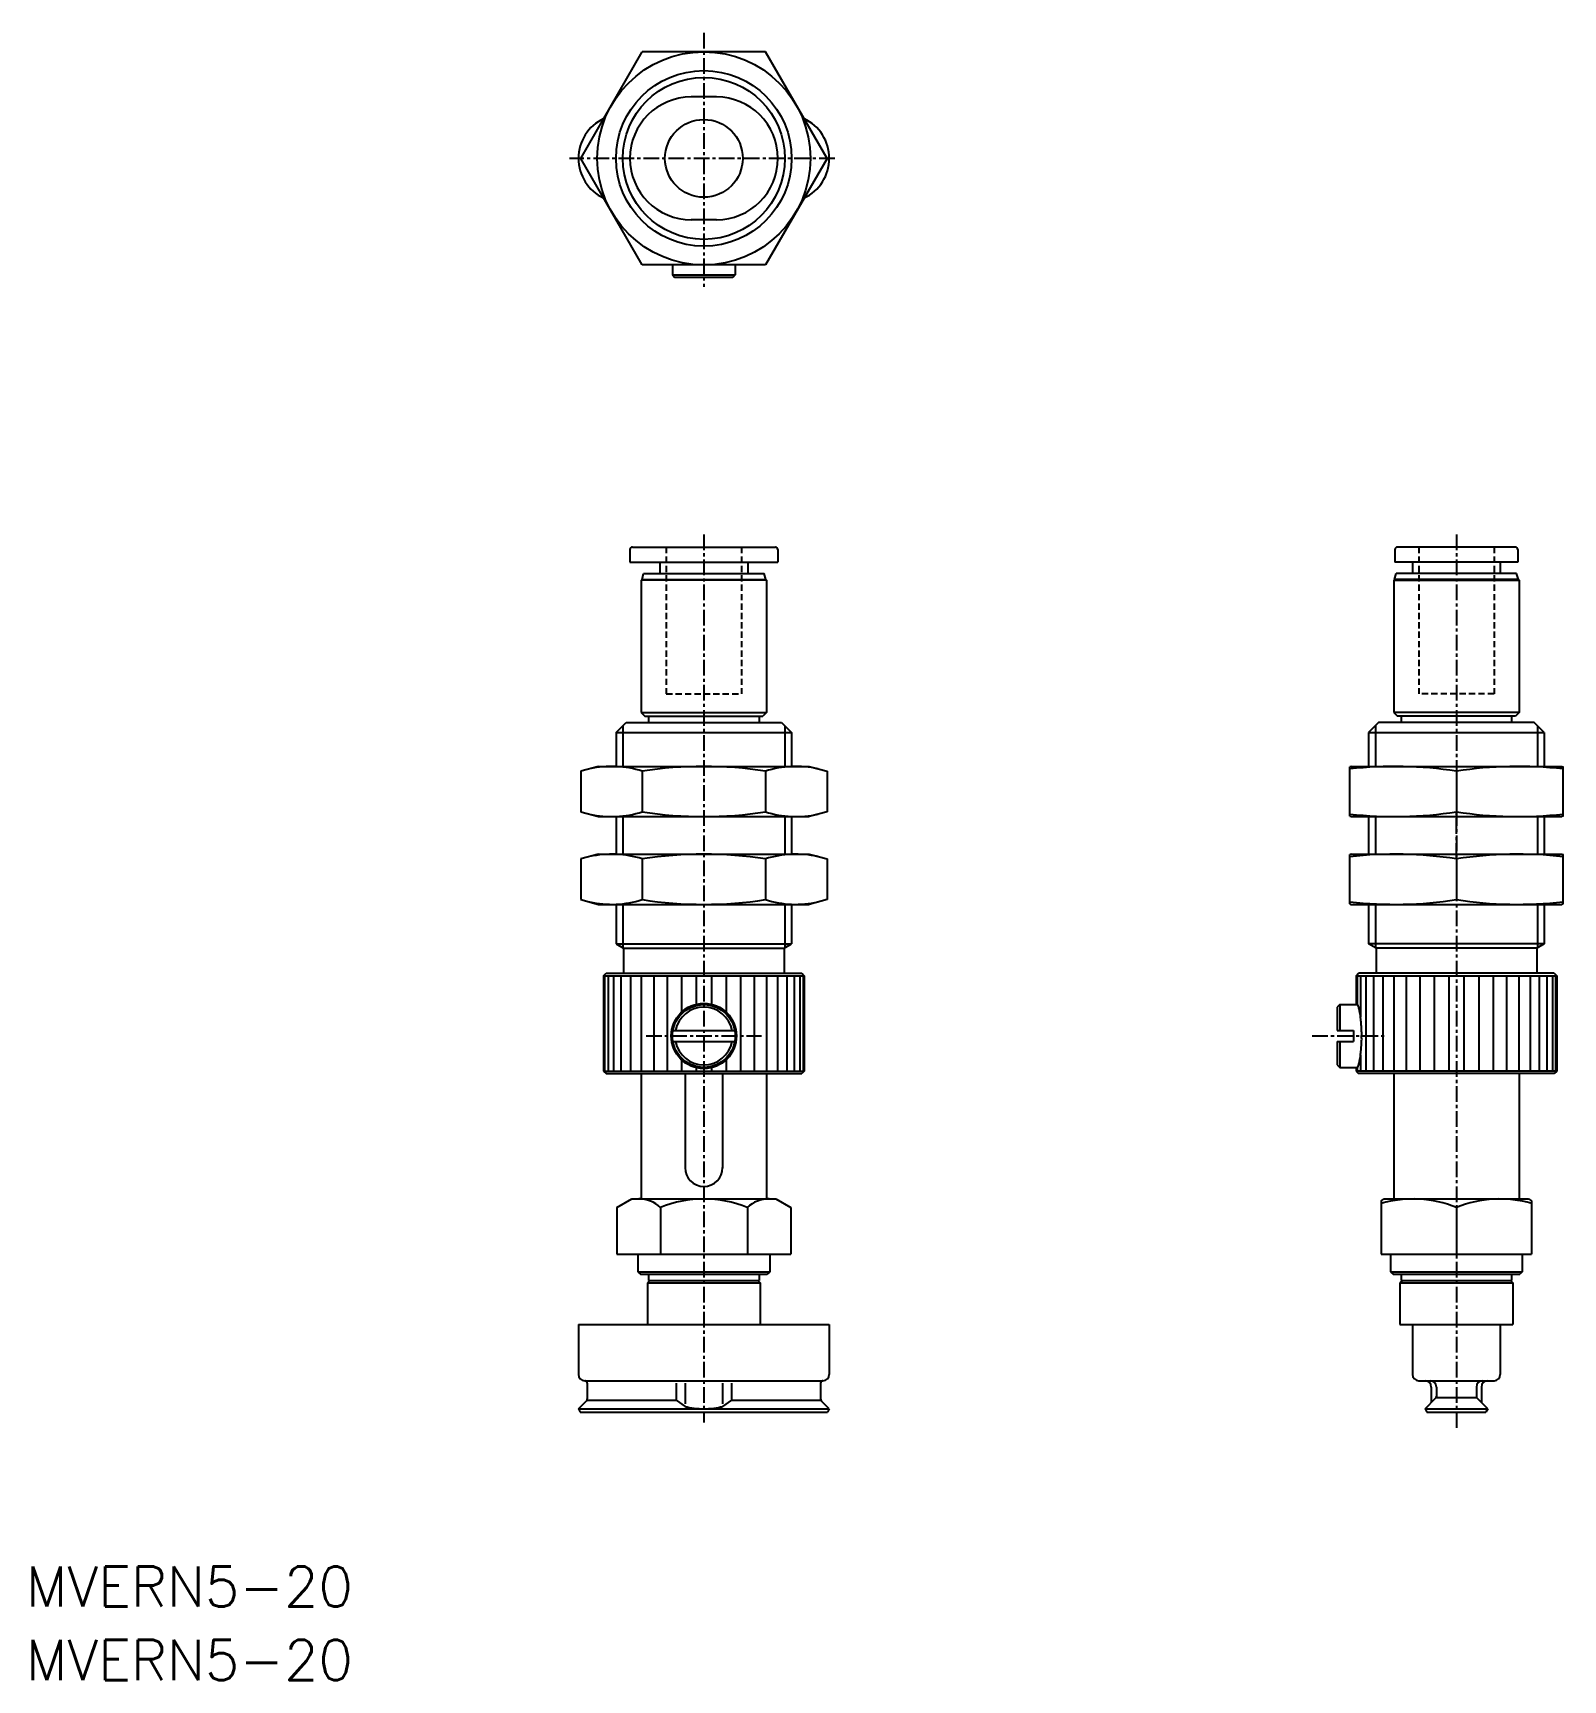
# Model space of a CAD drawing. Extents: x -14 to 108, y -19 to 113.
import ezdxf

# ---------------------------------------------------------------- set-up
doc = ezdxf.new("R2010")
doc.units = 0
doc.header["$MEASUREMENT"] = 0
doc.linetypes.add('CENTER', pattern=[2, 1.25, -0.25, 0.25, -0.25])
doc.linetypes.add('DASHED', pattern=[0.75, 0.5, -0.25])
doc.layers.get('0').update_dxf_attribs({"linetype": 'CONTINUOUS'})
doc.layers.add('CENTER', color=1, linetype='CENTER')
doc.styles.get("Standard").update_dxf_attribs({"font": 'txt.shx'})

msp = doc.modelspace()

# ---------------------------------------------------------------- linework, layer by layer
at = {"color": 7, "linetype": 'Continuous'}
for p, q in [((30.15, 102.8), (35.05, 111.3)), ((44.87, 111.3), (35.05, 111.3)), ((49.78, 102.8), (44.87, 111.3)), ((40.96, 107.7), (38.96, 107.7)), ((35.05, 94.3), (30.15, 102.8)), ((49.78, 102.8), (44.87, 94.3)), ((40.96, 97.9), (38.96, 97.9)), ((44.87, 94.3), (35.05, 94.3)), ((37.46, 94.3), (37.46, 93.5)), ((37.46, 93.5), (42.46, 93.5)), ((37.46, 93.5), (37.66, 93.3)), ((42.26, 93.3), (37.66, 93.3)), ((42.46, 93.5), (42.26, 93.3)), ((42.46, 94.3), (42.46, 93.5)), ((34.06, 71.6), (34.06, 70.6)), ((34.26, 71.8), (45.66, 71.8)), ((45.86, 71.6), (45.86, 70.6)), ((95.06, 71.6), (95.06, 70.6)), ((104.66, 71.8), (95.26, 71.8)), ((104.86, 71.6), (104.86, 70.6)), ((34.06, 70.6), (45.86, 70.6)), ((35.03, 69.2), (35.16, 69.7)), ((35.16, 69.7), (44.76, 69.7)), ((36.46, 70.6), (36.46, 69.7)), ((43.46, 70.6), (43.46, 69.7)), ((44.9, 69.2), (44.76, 69.7)), ((95.03, 69.2), (95.16, 69.7)), ((104.86, 70.6), (95.06, 70.6)), ((104.76, 69.7), (95.16, 69.7)), ((96.46, 70.6), (96.46, 69.7)), ((103.46, 70.6), (103.46, 69.7)), ((104.9, 69.2), (104.76, 69.7)), ((35.03, 69.2), (34.96, 69.17)), ((44.96, 69.17), (34.96, 69.17)), ((34.96, 69.17), (34.96, 58.6)), ((35.03, 69.2), (44.9, 69.2)), ((44.9, 69.2), (44.96, 69.17)), ((44.96, 69.17), (44.96, 58.6)), ((95.03, 69.2), (94.96, 69.17)), ((94.96, 69.17), (104.96, 69.17)), ((94.96, 69.17), (94.96, 58.6)), ((104.9, 69.2), (95.03, 69.2)), ((104.9, 69.2), (104.96, 69.17)), ((104.96, 69.17), (104.96, 58.6)), ((34.96, 58.6), (44.96, 58.6)), ((34.96, 58.6), (35.26, 58.3)), ((35.26, 58.3), (44.66, 58.3)), ((35.56, 58.3), (35.56, 57.8)), ((44.36, 58.3), (44.36, 57.8)), ((44.96, 58.6), (44.66, 58.3)), ((104.96, 58.6), (94.96, 58.6)), ((94.96, 58.6), (95.26, 58.3)), ((104.66, 58.3), (95.26, 58.3)), ((95.56, 58.3), (95.56, 57.8)), ((104.36, 58.3), (104.36, 57.8)), ((104.96, 58.6), (104.66, 58.3)), ((32.96, 57), (33.76, 57.8)), ((32.96, 57), (32.96, 54.3)), ((32.96, 57), (46.96, 57)), ((33.76, 57.8), (46.16, 57.8)), ((46.16, 57.8), (46.96, 57)), ((46.96, 57), (46.96, 54.3)), ((93.76, 57.8), (92.96, 57)), ((92.96, 57), (92.96, 54.3)), ((92.96, 57), (106.96, 57)), ((106.16, 57.8), (93.76, 57.8)), ((106.96, 57), (106.16, 57.8)), ((106.96, 57), (106.96, 54.3)), ((31.56, 54.3), (30.15, 53.92)), ((30.15, 53.92), (30.15, 50.68)), ((31.56, 54.3), (48.36, 54.3)), ((35.05, 53.92), (35.05, 50.68)), ((44.87, 53.92), (44.87, 50.68)), ((48.36, 54.3), (49.78, 53.92)), ((49.78, 53.92), (49.78, 50.68)), ((91.56, 54.3), (91.46, 54.28)), ((91.46, 50.33), (91.46, 54.28)), ((91.56, 54.3), (108.36, 54.3)), ((99.96, 53.92), (99.96, 50.68)), ((108.36, 54.3), (108.46, 54.28)), ((108.46, 50.33), (108.46, 54.28)), ((30.15, 50.68), (31.56, 50.3)), ((31.56, 50.3), (48.36, 50.3)), ((32.96, 50.3), (32.96, 47.3)), ((46.96, 50.3), (46.96, 47.3)), ((49.78, 50.68), (48.36, 50.3)), ((91.46, 50.33), (91.56, 50.3)), ((91.56, 50.3), (108.36, 50.3)), ((92.96, 50.3), (92.96, 47.3)), ((106.96, 50.3), (106.96, 47.3)), ((108.46, 50.33), (108.36, 50.3)), ((31.56, 47.3), (30.15, 46.92)), ((31.56, 47.3), (48.36, 47.3)), ((48.36, 47.3), (49.78, 46.92)), ((91.56, 47.3), (91.46, 47.28)), ((91.56, 47.3), (108.36, 47.3)), ((108.36, 47.3), (108.46, 47.28)), ((30.15, 46.92), (30.15, 43.68)), ((35.05, 46.92), (35.05, 43.68)), ((44.87, 46.92), (44.87, 43.68)), ((49.78, 46.92), (49.78, 43.68)), ((91.46, 43.33), (91.46, 47.28)), ((99.96, 46.92), (99.96, 43.68)), ((108.46, 43.33), (108.46, 47.28)), ((30.15, 43.68), (31.56, 43.3)), ((49.78, 43.68), (48.36, 43.3)), ((31.56, 43.3), (48.36, 43.3)), ((32.96, 43.3), (32.96, 40.15)), ((46.96, 43.3), (46.96, 40.15)), ((91.46, 43.33), (91.56, 43.3)), ((91.56, 43.3), (108.36, 43.3)), ((92.96, 43.3), (92.96, 40.15)), ((106.96, 43.3), (106.96, 40.15)), ((108.46, 43.33), (108.36, 43.3)), ((32.96, 40.15), (33.56, 39.8)), ((32.96, 40.15), (46.96, 40.15)), ((33.56, 39.8), (46.36, 39.8)), ((33.56, 39.8), (33.56, 37.8)), ((46.36, 39.8), (46.96, 40.15)), ((46.36, 39.8), (46.36, 37.8)), ((93.56, 39.8), (92.96, 40.15)), ((106.96, 40.15), (92.96, 40.15)), ((93.56, 39.8), (93.56, 37.8)), ((106.36, 39.8), (93.56, 39.8)), ((106.96, 40.15), (106.36, 39.8)), ((106.36, 39.8), (106.36, 37.8)), ((31.96, 37.6), (32.16, 37.8)), ((31.96, 37.6), (47.96, 37.6)), ((32.16, 37.8), (47.76, 37.8)), ((47.76, 37.8), (47.96, 37.6)), ((91.96, 37.6), (92.16, 37.8)), ((91.96, 37.6), (107.96, 37.6)), ((107.76, 37.8), (92.16, 37.8)), ((107.76, 37.8), (107.96, 37.6)), ((90.66, 35.3), (90.46, 35.1)), ((90.46, 35.1), (90.46, 33.25)), ((90.66, 35.3), (90.66, 33.25)), ((90.66, 35.3), (92.08, 35.3)), ((37.5, 33.25), (42.42, 33.25)), ((90.46, 33.25), (91.76, 33.25)), ((91.76, 33.25), (91.76, 32.35)), ((37.5, 32.35), (42.42, 32.35)), ((90.46, 32.35), (90.46, 30.5)), ((90.46, 32.35), (91.76, 32.35)), ((90.66, 32.35), (90.66, 30.3)), ((90.46, 30.5), (90.66, 30.3)), ((90.66, 30.3), (92.08, 30.3)), ((31.96, 30), (32.16, 29.8)), ((31.96, 30), (47.96, 30)), ((32.16, 29.8), (47.76, 29.8)), ((34.96, 29.8), (34.96, 19.8)), ((38.46, 29.8), (38.46, 22.25)), ((41.46, 29.8), (41.46, 22.25)), ((44.96, 29.8), (44.96, 19.8)), ((47.96, 30), (47.76, 29.8)), ((107.96, 30), (91.96, 30)), ((91.96, 30), (92.16, 29.8)), ((107.76, 29.8), (92.16, 29.8)), ((94.96, 29.8), (94.96, 19.8)), ((104.96, 29.8), (104.96, 19.8)), ((107.96, 30), (107.76, 29.8)), ((33.03, 19.12), (34.21, 19.8)), ((34.21, 19.8), (45.71, 19.8)), ((45.71, 19.8), (46.89, 19.12)), ((93.96, 19.66), (94.21, 19.8)), ((94.21, 19.8), (105.71, 19.8)), ((105.71, 19.8), (105.96, 19.66)), ((33.03, 19.12), (33.03, 15.4)), ((36.5, 19.12), (36.5, 15.4)), ((43.43, 19.12), (43.43, 15.4)), ((46.89, 19.12), (46.89, 15.4)), ((93.96, 19.66), (93.96, 15.4)), ((99.96, 19.12), (99.96, 15.4)), ((105.96, 19.66), (105.96, 15.4)), ((33.03, 15.4), (46.89, 15.4)), ((34.71, 15.4), (34.71, 14)), ((45.21, 15.4), (45.21, 14)), ((93.96, 15.4), (105.96, 15.4)), ((94.71, 15.4), (94.71, 14)), ((105.21, 15.4), (105.21, 14)), ((34.71, 14), (34.91, 13.8)), ((34.71, 14), (45.21, 14)), ((34.91, 13.8), (45.01, 13.8)), ((35.66, 13.3), (35.46, 13.1)), ((35.56, 13.8), (35.56, 13.3)), ((35.56, 13.3), (44.36, 13.3)), ((44.26, 13.3), (44.46, 13.1)), ((44.36, 13.8), (44.36, 13.3)), ((45.21, 14), (45.01, 13.8)), ((94.71, 14), (94.91, 13.8)), ((94.71, 14), (105.21, 14)), ((94.91, 13.8), (105.01, 13.8)), ((95.66, 13.3), (95.46, 13.1)), ((95.56, 13.8), (95.56, 13.3)), ((95.56, 13.3), (104.36, 13.3)), ((104.26, 13.3), (104.46, 13.1)), ((104.36, 13.8), (104.36, 13.3)), ((105.21, 14), (105.01, 13.8)), ((35.46, 13.1), (44.46, 13.1)), ((35.46, 13.1), (35.46, 9.8)), ((44.46, 13.1), (44.46, 9.8)), ((95.46, 13.1), (95.46, 9.8)), ((95.46, 13.1), (104.46, 13.1)), ((104.46, 13.1), (104.46, 9.8)), ((29.96, 9.8), (29.96, 5.8)), ((29.96, 9.8), (49.96, 9.8)), ((49.96, 9.8), (49.96, 5.8)), ((95.46, 9.8), (104.46, 9.8)), ((96.46, 9.8), (96.46, 5.8)), ((103.46, 9.8), (103.46, 5.8)), ((30.46, 5.3), (49.46, 5.3)), ((96.96, 5.3), (102.96, 5.3)), ((30.66, 5.1), (30.66, 3.85)), ((37.76, 5.1), (37.76, 3.76)), ((38.46, 5.1), (38.46, 3.46)), ((41.46, 5.1), (41.46, 3.46)), ((42.16, 5.1), (42.16, 3.76)), ((49.26, 5.1), (49.26, 3.85)), ((97.96, 4.8), (97.96, 3.56)), ((98.36, 4.8), (98.36, 4.05)), ((98.36, 3.96), (101.56, 3.96)), ((101.56, 4.8), (101.56, 4.05)), ((101.96, 4.8), (101.96, 3.56)), ((29.96, 3.06), (30.6, 3.7)), ((29.96, 3.06), (30.11, 2.8)), ((29.96, 3.06), (49.96, 3.06)), ((30.11, 2.8), (49.81, 2.8)), ((30.66, 3.76), (37.76, 3.76)), ((37.76, 3.76), (38.46, 3.25)), ((42.16, 3.76), (41.46, 3.25)), ((42.16, 3.76), (49.26, 3.76)), ((49.96, 3.06), (49.32, 3.7)), ((49.96, 3.06), (49.81, 2.8)), ((97.46, 3.06), (98.3, 3.9)), ((97.46, 3.06), (102.46, 3.06)), ((97.46, 3.06), (97.61, 2.8)), ((97.61, 2.8), (102.31, 2.8)), ((102.46, 3.06), (101.62, 3.9)), ((102.46, 3.06), (102.31, 2.8))]:
    msp.add_line(p, q, dxfattribs=at)
at = {"color": 3, "linetype": 'DASHED'}
for p, q in [((36.96, 71.8), (36.96, 60.1)), ((42.96, 71.8), (42.96, 60.1)), ((96.96, 71.8), (96.96, 60.1)), ((102.96, 71.8), (102.96, 60.1)), ((36.96, 60.1), (42.96, 60.1)), ((102.96, 60.1), (96.96, 60.1))]:
    msp.add_line(p, q, dxfattribs=at)
at = {"color": 3, "linetype": 'Continuous'}
for p, q in [((33.5, 57.54), (33.5, 54.3)), ((46.42, 57.54), (46.42, 54.3)), ((93.5, 57.54), (93.5, 54.3)), ((106.42, 57.54), (106.42, 54.3)), ((33.5, 50.3), (33.5, 47.3)), ((46.42, 50.3), (46.42, 47.3)), ((93.5, 50.3), (93.5, 47.3)), ((106.42, 50.3), (106.42, 47.3)), ((33.5, 43.3), (33.5, 39.84)), ((46.42, 43.3), (46.42, 39.84)), ((93.5, 43.3), (93.5, 39.84)), ((106.42, 43.3), (106.42, 39.84)), ((31.96, 37.6), (31.96, 30)), ((32.05, 37.6), (32.05, 30)), ((32.32, 37.6), (32.32, 30)), ((32.75, 37.6), (32.75, 30)), ((33.35, 37.6), (33.35, 30)), ((34.1, 37.6), (34.1, 30)), ((34.97, 37.6), (34.97, 30)), ((35.96, 37.6), (35.96, 30)), ((37.04, 37.6), (37.04, 30)), ((38.18, 37.6), (38.18, 34.7)), ((39.36, 37.6), (39.36, 35.33)), ((40.56, 37.6), (40.56, 35.33)), ((41.74, 37.6), (41.74, 34.7)), ((42.88, 37.6), (42.88, 30)), ((43.96, 37.6), (43.96, 30)), ((44.95, 37.6), (44.95, 30)), ((45.83, 37.6), (45.83, 30)), ((46.57, 37.6), (46.57, 30)), ((47.17, 37.6), (47.17, 30)), ((47.61, 37.6), (47.61, 30)), ((47.87, 37.6), (47.87, 30)), ((47.96, 37.6), (47.96, 30)), ((91.96, 37.6), (91.96, 35.4)), ((92.05, 37.6), (92.05, 35.35)), ((92.32, 37.6), (92.32, 34.3)), ((92.75, 37.6), (92.75, 30)), ((93.35, 37.6), (93.35, 30)), ((94.1, 37.6), (94.1, 30)), ((94.97, 37.6), (94.97, 30)), ((95.96, 37.6), (95.96, 30)), ((97.04, 37.6), (97.04, 30)), ((98.18, 37.6), (98.18, 30)), ((99.36, 37.6), (99.36, 30)), ((100.56, 37.6), (100.56, 30)), ((101.74, 37.6), (101.74, 30)), ((102.88, 37.6), (102.88, 30)), ((103.96, 37.6), (103.96, 30)), ((104.95, 37.6), (104.95, 30)), ((105.83, 37.6), (105.83, 30)), ((106.57, 37.6), (106.57, 30)), ((107.17, 37.6), (107.17, 30)), ((107.61, 37.6), (107.61, 30)), ((107.87, 37.6), (107.87, 30)), ((107.96, 37.6), (107.96, 30)), ((38.18, 30.91), (38.18, 30)), ((39.36, 30.27), (39.36, 30)), ((40.56, 30.27), (40.56, 30)), ((41.74, 30.91), (41.74, 30)), ((92.05, 30.26), (92.05, 30)), ((92.32, 31.31), (92.32, 30)), ((91.96, 30.2), (91.96, 30))]:
    msp.add_line(p, q, dxfattribs=at)
at = {"color": 7, "linetype": 'Continuous'}
for points in [[(91.96, 30.2, 0.049127), (92.05, 30.25, 0.049127), (92.13, 30.4, 0.049127), (92.2, 30.64, 0.049127), (92.27, 30.96, 0.049127), (92.32, 31.36, 0.049127), (92.36, 31.81, 0.049127), (92.39, 32.3, 0.049127), (92.4, 32.8, 0.049127), (92.39, 33.31, 0.049127), (92.36, 33.8, 0.049127), (92.32, 34.25, 0.049127), (92.27, 34.64, 0.049127), (92.2, 34.97, 0.049127), (92.13, 35.21, 0.049127), (92.05, 35.35, 0.049127), (91.96, 35.4, -1)], [(38.46, 3.25, 0.02345), (38.62, 3.21, 0.02345), (38.79, 3.17, 0.02345), (38.97, 3.14, 0.02345), (39.16, 3.11, 0.02345), (39.35, 3.09, 0.02345), (39.55, 3.08, 0.02345), (39.76, 3.07, 0.02345), (39.96, 3.06, 0.02345), (40.17, 3.07, 0.02345), (40.37, 3.08, 0.02345), (40.57, 3.09, 0.02345), (40.77, 3.11, 0.02345), (40.96, 3.14, 0.02345), (41.14, 3.17, 0.02345), (41.3, 3.21, 0.02345), (41.46, 3.25, -1)]]:
    msp.add_lwpolyline(points, format="xyb", dxfattribs=at)
for centre, radius in [((39.96, 102.8), 8.5), ((39.96, 102.8), 7), ((39.96, 102.8), 3.1), ((39.96, 32.8), 2.6), ((39.96, 32.8), 2.5)]:
    msp.add_circle(centre, radius, dxfattribs=at)
at = {"color": 3, "linetype": 'Continuous'}
msp.add_circle((39.96, 102.8), 6.46, dxfattribs=at)
at = {"color": 7, "linetype": 'Continuous'}
for centre, radius, start, end in [((38.96, 102.8), 4.9, 90, 270), ((40.96, 102.8), 4.9, 270, 90), ((33.46, 102.8), 3.5, 115.1085, 244.8914), ((46.46, 102.8), 3.5, 295.1089, 64.8916), ((34.26, 71.6), 0.2, 90, 180), ((45.66, 71.6), 0.2, 0, 90), ((95.26, 71.6), 0.2, 90, 180), ((104.66, 71.6), 0.2, 0, 90), ((32.6, 46.17), 8.13, 72.433, 102.4323), ((39.96, 22.35), 31.95, 81.1646, 98.8354), ((47.32, 46.17), 8.13, 77.5671, 107.567), ((95.05, 22.35), 31.95, 81.1646, 96.456), ((104.87, 22.35), 31.95, 83.544, 98.8354), ((32.6, 58.43), 8.13, 257.5671, 287.567), ((39.96, 82.25), 31.95, 261.1646, 278.8354), ((47.32, 58.43), 8.13, 252.433, 282.4322), ((95.05, 82.25), 31.95, 263.544, 278.8354), ((104.87, 82.25), 31.95, 261.1646, 276.456), ((32.6, 39.17), 8.13, 72.433, 102.4323), ((39.96, 15.35), 31.95, 81.1646, 98.8354), ((47.32, 39.17), 8.13, 77.5671, 107.567), ((95.05, 15.35), 31.95, 81.1646, 96.456), ((104.87, 15.35), 31.95, 83.544, 98.8354), ((32.6, 51.43), 8.13, 257.5671, 287.567), ((39.96, 75.25), 31.95, 261.1646, 278.8354), ((47.32, 51.43), 8.13, 252.433, 282.4322), ((95.05, 75.25), 31.95, 263.544, 278.8354), ((104.87, 75.25), 31.95, 261.1646, 276.456), ((39.96, 32.8), 2.3, 11.2828, 168.7172), ((39.96, 32.8), 2.3, 191.2828, 348.7172), ((39.96, 22.3), 1.5, 180, 0), ((34.77, 17.26), 2.55, 47.1167, 90), ((39.96, 10.64), 9.16, 67.7805, 112.2195), ((45.16, 17.26), 2.55, 90, 132.8833), ((96.5, 10.64), 9.16, 67.7806, 106.071), ((103.43, 10.64), 9.16, 73.9288, 112.2196), ((30.46, 5.8), 0.5, 180, 270), ((30.46, 5.1), 0.2, 0, 90), ((49.46, 5.1), 0.2, 90, 180), ((49.46, 5.8), 0.5, 270, 0), ((96.96, 5.8), 0.5, 180, 270), ((97.46, 4.8), 0.5, 0, 90), ((97.86, 4.8), 0.5, 0, 90), ((102.06, 4.8), 0.5, 90, 180), ((102.46, 4.8), 0.5, 90, 180), ((102.96, 5.8), 0.5, 270, 0), ((98.16, 4.05), 0.2, 315, 0), ((101.76, 4.05), 0.2, 180, 225), ((30.46, 3.85), 0.2, 315, 0), ((49.46, 3.85), 0.2, 180, 225)]:
    msp.add_arc(centre, radius, start, end, dxfattribs=at)
at = {"layer": 'CENTER', "color": 1, "linetype": 'CENTER'}
for p, q in [((39.96, 112.8), (39.96, 92.54)), ((50.4, 102.8), (29.24, 102.8)), ((39.96, 72.8), (39.96, 1.96)), ((99.96, 72.8), (99.96, 1.56)), ((99.96, 46.92), (99.96, 50.68)), ((35.36, 32.8), (44.56, 32.8)), ((88.46, 32.8), (94.4, 32.8))]:
    msp.add_line(p, q, dxfattribs=at)

# ---------------------------------------------------------------- texts
at = {"color": 7, "linetype": 'Continuous'}
for p in [(-14.08, -12.71), (-14.08, -18.57)]:
    msp.add_text('MVERN5-20', height=3.2, dxfattribs=at).set_placement(p)

doc.saveas('drawing.dxf')
